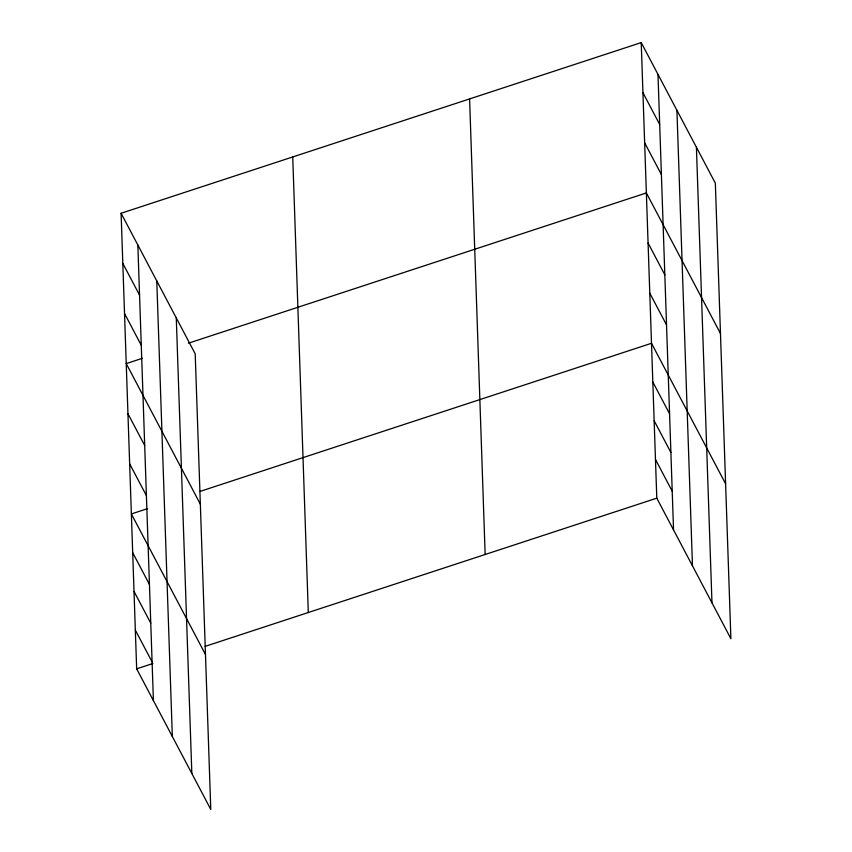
<?xml version="1.0" encoding="UTF-8"?>
<svg xmlns="http://www.w3.org/2000/svg" width="852" height="852" viewBox="0 0 852 852"><rect width="100%" height="100%" fill="white"/><g stroke="black" fill="none" stroke-linecap="round" stroke-linejoin="round"><path stroke-width="1.28" d="M121.101 213.266L195.204 353.825L210.774 809.4L136.661 668.841L121.101 213.266L641.226 42.6L715.339 183.159L730.899 638.734L656.796 498.175L641.226 42.6M142.401 358.298L126.234 363.602L200.348 504.171M188.42 343.196L646.37 192.935L720.472 333.505M147.534 508.633L131.368 513.948L205.481 654.506M199.773 491.498L651.503 343.281L725.616 483.84M136.661 668.841L152.827 663.527M205.066 646.391L656.796 498.175M642.941 92.708L659.693 124.477M644.655 142.827L661.408 174.596M648.074 243.054L664.826 274.823M649.788 293.163L666.541 324.932M652.824 382.005L669.576 413.774M654.144 420.728L670.897 452.497M655.476 459.452L672.217 491.221M122.805 263.375L139.558 295.143M124.52 313.493L141.272 345.262M127.949 413.721L144.691 445.489M129.653 463.829L146.406 495.598M132.688 552.671L149.441 584.44M134.009 591.394L150.761 623.163M135.34 630.118L152.082 661.887M696.414 147.258L711.974 602.833M676.914 110.27L692.474 565.845M657.978 74.369L673.538 529.944M469.59 98.917L485.15 554.492M292.737 156.949L308.307 612.513M176.279 317.924L191.838 773.499M156.779 280.936L172.338 736.511M137.843 245.035L153.413 700.61"/></g></svg>
